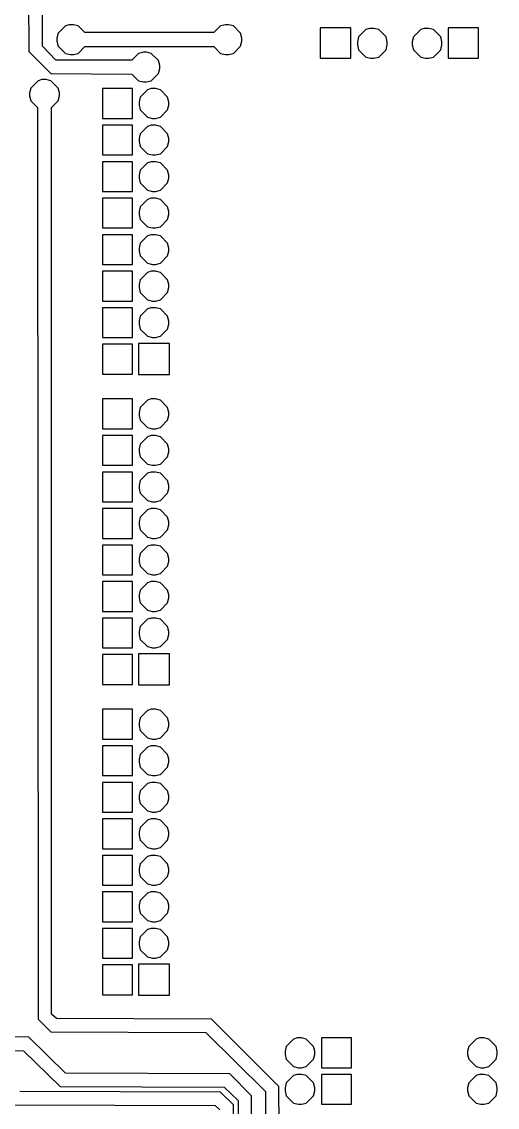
# Model space of a CAD drawing. Header units: millimetres. Extents: x 2 to 82, y 1 to 183.
# Drawn here: x 48.6 to 81.7, y 45.7 to 121.2 of the extents above; entities that cross this region are included whole.
import ezdxf

# ---------------------------------------------------------------- set-up
doc = ezdxf.new("R2010")
doc.units = ezdxf.units.MM
doc.layers.add('Default', color=70, linetype='Continuous')

msp = doc.modelspace()

# ---------------------------------------------------------------- linework, layer by layer
at = {"layer": 'Default'}
for points in [[(49.064333, 122.893667), (49.106667, 119.168333), (50.630667, 117.644333), (56.261, 117.602), (56.726667, 117.136333), (57.065333, 117.051667), (57.277, 117.051667), (57.615667, 117.136333), (58.123667, 117.644333), (58.208333, 117.983), (58.208333, 118.194667), (58.123667, 118.533333), (57.615667, 119.041333), (57.277, 119.126), (57.065333, 119.126), (56.726667, 119.041333), (56.261, 118.575667), (50.969333, 118.575667), (50.038, 119.549333), (50.038, 122.893667)], [(49.064333, 122.893667), (49.106667, 119.168333), (50.630667, 117.644333), (56.261, 117.602), (56.726667, 117.136333), (57.065333, 117.051667), (57.277, 117.051667), (57.615667, 117.136333), (58.123667, 117.644333), (58.208333, 117.983), (58.208333, 118.194667), (58.123667, 118.533333), (57.615667, 119.041333), (57.277, 119.126), (57.065333, 119.126), (56.726667, 119.041333), (56.261, 118.575667), (50.969333, 118.575667), (50.038, 119.549333), (50.038, 122.893667)], [(51.900667, 121.031), (51.900667, 121.031), (51.646667, 120.946333), (51.138667, 120.438333), (51.054, 120.099667), (51.054, 119.888), (51.138667, 119.549333), (51.646667, 119.041333), (51.985333, 118.956667), (52.197, 118.956667), (52.535667, 119.041333), (53.001333, 119.507), (61.976, 119.507), (62.441667, 119.041333), (62.780333, 118.956667), (62.992, 118.956667), (63.330667, 119.041333), (63.838667, 119.549333), (63.923333, 119.888), (63.923333, 120.099667), (63.838667, 120.438333), (63.330667, 120.946333), (62.992, 121.031), (62.780333, 121.031), (62.441667, 120.946333), (61.976, 120.480667), (53.001333, 120.480667), (52.535667, 120.946333), (52.197, 121.031), (51.900667, 121.031)], [(51.900667, 121.031), (51.900667, 121.031), (51.646667, 120.946333), (51.138667, 120.438333), (51.054, 120.099667), (51.054, 119.888), (51.138667, 119.549333), (51.646667, 119.041333), (51.985333, 118.956667), (52.197, 118.956667), (52.535667, 119.041333), (53.001333, 119.507), (61.976, 119.507), (62.441667, 119.041333), (62.780333, 118.956667), (62.992, 118.956667), (63.330667, 119.041333), (63.838667, 119.549333), (63.923333, 119.888), (63.923333, 120.099667), (63.838667, 120.438333), (63.330667, 120.946333), (62.992, 121.031), (62.780333, 121.031), (62.441667, 120.946333), (61.976, 120.480667), (53.001333, 120.480667), (52.535667, 120.946333), (52.197, 121.031), (51.900667, 121.031)], [(69.384333, 120.819333), (69.384333, 120.819333), (69.384333, 118.702667), (71.501, 118.702667), (71.501, 120.819333), (69.384333, 120.819333)], [(69.384333, 120.819333), (69.384333, 120.819333), (69.384333, 118.702667), (71.501, 118.702667), (71.501, 120.819333), (69.384333, 120.819333)], [(72.813333, 120.777), (72.813333, 120.777), (72.559333, 120.692333), (72.051333, 120.184333), (71.966667, 119.845667), (71.966667, 119.634), (72.051333, 119.295333), (72.559333, 118.787333), (72.898, 118.702667), (73.109667, 118.702667), (73.448333, 118.787333), (73.956333, 119.295333), (74.041, 119.634), (74.041, 119.845667), (73.956333, 120.184333), (73.448333, 120.692333), (73.109667, 120.777), (72.813333, 120.777)], [(72.813333, 120.777), (72.813333, 120.777), (72.559333, 120.692333), (72.051333, 120.184333), (71.966667, 119.845667), (71.966667, 119.634), (72.051333, 119.295333), (72.559333, 118.787333), (72.898, 118.702667), (73.109667, 118.702667), (73.448333, 118.787333), (73.956333, 119.295333), (74.041, 119.634), (74.041, 119.845667), (73.956333, 120.184333), (73.448333, 120.692333), (73.109667, 120.777), (72.813333, 120.777)], [(76.623333, 120.777), (76.623333, 120.777), (76.369333, 120.692333), (75.861333, 120.184333), (75.776667, 119.845667), (75.776667, 119.634), (75.861333, 119.295333), (76.369333, 118.787333), (76.708, 118.702667), (76.919667, 118.702667), (77.258333, 118.787333), (77.766333, 119.295333), (77.851, 119.634), (77.851, 119.845667), (77.766333, 120.184333), (77.258333, 120.692333), (76.919667, 120.777), (76.623333, 120.777)], [(76.623333, 120.777), (76.623333, 120.777), (76.369333, 120.692333), (75.861333, 120.184333), (75.776667, 119.845667), (75.776667, 119.634), (75.861333, 119.295333), (76.369333, 118.787333), (76.708, 118.702667), (76.919667, 118.702667), (77.258333, 118.787333), (77.766333, 119.295333), (77.851, 119.634), (77.851, 119.845667), (77.766333, 120.184333), (77.258333, 120.692333), (76.919667, 120.777), (76.623333, 120.777)], [(78.274333, 120.819333), (78.274333, 120.819333), (78.274333, 118.702667), (80.391, 118.702667), (80.391, 120.819333), (78.274333, 120.819333)], [(78.274333, 120.819333), (78.274333, 120.819333), (78.274333, 118.702667), (80.391, 118.702667), (80.391, 120.819333), (78.274333, 120.819333)], [(49.995667, 117.221), (49.995667, 117.221), (49.741667, 117.136333), (49.233667, 116.628333), (49.149, 116.289667), (49.149, 116.078), (49.233667, 115.739333), (49.699333, 115.273667), (49.741667, 51.858333), (50.630667, 50.969333), (61.425667, 50.927), (65.574333, 46.820667), (65.574333, 41.529)], [(49.995667, 117.221), (49.995667, 117.221), (49.741667, 117.136333), (49.233667, 116.628333), (49.149, 116.289667), (49.149, 116.078), (49.233667, 115.739333), (49.699333, 115.273667), (49.741667, 51.858333), (50.630667, 50.969333), (61.425667, 50.927), (65.574333, 46.820667), (65.574333, 41.529)], [(66.548, 41.529), (66.505667, 47.159333), (61.806667, 51.858333), (51.011667, 51.900667), (50.673, 52.197), (50.673, 115.273667), (51.138667, 115.739333), (51.223333, 116.078), (51.223333, 116.289667), (51.138667, 116.628333), (50.630667, 117.136333), (50.292, 117.221), (49.995667, 117.221)], [(66.548, 41.529), (66.505667, 47.159333), (61.806667, 51.858333), (51.011667, 51.900667), (50.673, 52.197), (50.673, 115.273667), (51.138667, 115.739333), (51.223333, 116.078), (51.223333, 116.289667), (51.138667, 116.628333), (50.630667, 117.136333), (50.292, 117.221), (49.995667, 117.221)], [(54.229, 116.586), (54.229, 116.586), (54.229, 114.511667), (56.303333, 114.511667), (56.303333, 116.586), (54.229, 116.586)], [(54.229, 116.586), (54.229, 116.586), (54.229, 114.511667), (56.303333, 114.511667), (56.303333, 116.586), (54.229, 116.586)], [(57.615667, 116.586), (57.615667, 116.586), (57.361667, 116.501333), (56.853667, 115.993333), (56.769, 115.654667), (56.769, 115.443), (56.853667, 115.104333), (57.361667, 114.596333), (57.700333, 114.511667), (57.912, 114.511667), (58.250667, 114.596333), (58.758667, 115.104333), (58.843333, 115.443), (58.843333, 115.654667), (58.758667, 115.993333), (58.250667, 116.501333), (57.912, 116.586), (57.615667, 116.586)], [(57.615667, 116.586), (57.615667, 116.586), (57.361667, 116.501333), (56.853667, 115.993333), (56.769, 115.654667), (56.769, 115.443), (56.853667, 115.104333), (57.361667, 114.596333), (57.700333, 114.511667), (57.912, 114.511667), (58.250667, 114.596333), (58.758667, 115.104333), (58.843333, 115.443), (58.843333, 115.654667), (58.758667, 115.993333), (58.250667, 116.501333), (57.912, 116.586), (57.615667, 116.586)], [(54.229, 114.046), (54.229, 114.046), (54.229, 111.971667), (56.303333, 111.971667), (56.303333, 114.046), (54.229, 114.046)], [(54.229, 114.046), (54.229, 114.046), (54.229, 111.971667), (56.303333, 111.971667), (56.303333, 114.046), (54.229, 114.046)], [(57.615667, 114.046), (57.615667, 114.046), (57.361667, 113.961333), (56.853667, 113.453333), (56.769, 113.114667), (56.769, 112.903), (56.853667, 112.564333), (57.361667, 112.056333), (57.700333, 111.971667), (57.912, 111.971667), (58.250667, 112.056333), (58.758667, 112.564333), (58.843333, 112.903), (58.843333, 113.114667), (58.758667, 113.453333), (58.250667, 113.961333), (57.912, 114.046), (57.615667, 114.046)], [(57.615667, 114.046), (57.615667, 114.046), (57.361667, 113.961333), (56.853667, 113.453333), (56.769, 113.114667), (56.769, 112.903), (56.853667, 112.564333), (57.361667, 112.056333), (57.700333, 111.971667), (57.912, 111.971667), (58.250667, 112.056333), (58.758667, 112.564333), (58.843333, 112.903), (58.843333, 113.114667), (58.758667, 113.453333), (58.250667, 113.961333), (57.912, 114.046), (57.615667, 114.046)], [(54.229, 111.506), (54.229, 111.506), (54.229, 109.431667), (56.303333, 109.431667), (56.303333, 111.506), (54.229, 111.506)], [(54.229, 111.506), (54.229, 111.506), (54.229, 109.431667), (56.303333, 109.431667), (56.303333, 111.506), (54.229, 111.506)], [(57.615667, 111.506), (57.615667, 111.506), (57.361667, 111.421333), (56.853667, 110.913333), (56.769, 110.574667), (56.769, 110.363), (56.853667, 110.024333), (57.361667, 109.516333), (57.700333, 109.431667), (57.912, 109.431667), (58.250667, 109.516333), (58.758667, 110.024333), (58.843333, 110.363), (58.843333, 110.574667), (58.758667, 110.913333), (58.250667, 111.421333), (57.912, 111.506), (57.615667, 111.506)], [(57.615667, 111.506), (57.615667, 111.506), (57.361667, 111.421333), (56.853667, 110.913333), (56.769, 110.574667), (56.769, 110.363), (56.853667, 110.024333), (57.361667, 109.516333), (57.700333, 109.431667), (57.912, 109.431667), (58.250667, 109.516333), (58.758667, 110.024333), (58.843333, 110.363), (58.843333, 110.574667), (58.758667, 110.913333), (58.250667, 111.421333), (57.912, 111.506), (57.615667, 111.506)], [(54.229, 108.966), (54.229, 108.966), (54.229, 106.891667), (56.303333, 106.891667), (56.303333, 108.966), (54.229, 108.966)], [(54.229, 108.966), (54.229, 108.966), (54.229, 106.891667), (56.303333, 106.891667), (56.303333, 108.966), (54.229, 108.966)], [(57.615667, 108.966), (57.615667, 108.966), (57.361667, 108.881333), (56.853667, 108.373333), (56.769, 108.034667), (56.769, 107.823), (56.853667, 107.484333), (57.361667, 106.976333), (57.700333, 106.891667), (57.912, 106.891667), (58.250667, 106.976333), (58.758667, 107.484333), (58.843333, 107.823), (58.843333, 108.034667), (58.758667, 108.373333), (58.250667, 108.881333), (57.912, 108.966), (57.615667, 108.966)], [(57.615667, 108.966), (57.615667, 108.966), (57.361667, 108.881333), (56.853667, 108.373333), (56.769, 108.034667), (56.769, 107.823), (56.853667, 107.484333), (57.361667, 106.976333), (57.700333, 106.891667), (57.912, 106.891667), (58.250667, 106.976333), (58.758667, 107.484333), (58.843333, 107.823), (58.843333, 108.034667), (58.758667, 108.373333), (58.250667, 108.881333), (57.912, 108.966), (57.615667, 108.966)], [(54.229, 106.426), (54.229, 106.426), (54.229, 104.351667), (56.303333, 104.351667), (56.303333, 106.426), (54.229, 106.426)], [(54.229, 106.426), (54.229, 106.426), (54.229, 104.351667), (56.303333, 104.351667), (56.303333, 106.426), (54.229, 106.426)], [(57.615667, 106.426), (57.615667, 106.426), (57.361667, 106.341333), (56.853667, 105.833333), (56.769, 105.494667), (56.769, 105.283), (56.853667, 104.944333), (57.361667, 104.436333), (57.700333, 104.351667), (57.912, 104.351667), (58.250667, 104.436333), (58.758667, 104.944333), (58.843333, 105.283), (58.843333, 105.494667), (58.758667, 105.833333), (58.250667, 106.341333), (57.912, 106.426), (57.615667, 106.426)], [(57.615667, 106.426), (57.615667, 106.426), (57.361667, 106.341333), (56.853667, 105.833333), (56.769, 105.494667), (56.769, 105.283), (56.853667, 104.944333), (57.361667, 104.436333), (57.700333, 104.351667), (57.912, 104.351667), (58.250667, 104.436333), (58.758667, 104.944333), (58.843333, 105.283), (58.843333, 105.494667), (58.758667, 105.833333), (58.250667, 106.341333), (57.912, 106.426), (57.615667, 106.426)], [(54.229, 103.886), (54.229, 103.886), (54.229, 101.811667), (56.303333, 101.811667), (56.303333, 103.886), (54.229, 103.886)], [(54.229, 103.886), (54.229, 103.886), (54.229, 101.811667), (56.303333, 101.811667), (56.303333, 103.886), (54.229, 103.886)], [(57.615667, 103.886), (57.615667, 103.886), (57.361667, 103.801333), (56.853667, 103.293333), (56.769, 102.954667), (56.769, 102.743), (56.853667, 102.404333), (57.361667, 101.896333), (57.700333, 101.811667), (57.912, 101.811667), (58.250667, 101.896333), (58.758667, 102.404333), (58.843333, 102.743), (58.843333, 102.954667), (58.758667, 103.293333), (58.250667, 103.801333), (57.912, 103.886), (57.615667, 103.886)], [(57.615667, 103.886), (57.615667, 103.886), (57.361667, 103.801333), (56.853667, 103.293333), (56.769, 102.954667), (56.769, 102.743), (56.853667, 102.404333), (57.361667, 101.896333), (57.700333, 101.811667), (57.912, 101.811667), (58.250667, 101.896333), (58.758667, 102.404333), (58.843333, 102.743), (58.843333, 102.954667), (58.758667, 103.293333), (58.250667, 103.801333), (57.912, 103.886), (57.615667, 103.886)], [(54.229, 101.346), (54.229, 101.346), (54.229, 99.271667), (56.303333, 99.271667), (56.303333, 101.346), (54.229, 101.346)], [(54.229, 101.346), (54.229, 101.346), (54.229, 99.271667), (56.303333, 99.271667), (56.303333, 101.346), (54.229, 101.346)], [(57.615667, 101.346), (57.615667, 101.346), (57.361667, 101.261333), (56.853667, 100.753333), (56.769, 100.414667), (56.769, 100.203), (56.853667, 99.864333), (57.361667, 99.356333), (57.700333, 99.271667), (57.912, 99.271667), (58.250667, 99.356333), (58.758667, 99.864333), (58.843333, 100.203), (58.843333, 100.414667), (58.758667, 100.753333), (58.250667, 101.261333), (57.912, 101.346), (57.615667, 101.346)], [(57.615667, 101.346), (57.615667, 101.346), (57.361667, 101.261333), (56.853667, 100.753333), (56.769, 100.414667), (56.769, 100.203), (56.853667, 99.864333), (57.361667, 99.356333), (57.700333, 99.271667), (57.912, 99.271667), (58.250667, 99.356333), (58.758667, 99.864333), (58.843333, 100.203), (58.843333, 100.414667), (58.758667, 100.753333), (58.250667, 101.261333), (57.912, 101.346), (57.615667, 101.346)], [(54.229, 98.806), (54.229, 98.806), (54.229, 96.731667), (56.303333, 96.731667), (56.303333, 98.806), (54.229, 98.806)], [(54.229, 98.806), (54.229, 98.806), (54.229, 96.731667), (56.303333, 96.731667), (56.303333, 98.806), (54.229, 98.806)], [(56.726667, 98.848333), (56.726667, 98.848333), (56.726667, 96.689333), (58.885667, 96.689333), (58.885667, 98.848333), (56.726667, 98.848333)], [(56.726667, 98.848333), (56.726667, 98.848333), (56.726667, 96.689333), (58.885667, 96.689333), (58.885667, 98.848333), (56.726667, 98.848333)], [(54.229, 94.996), (54.229, 94.996), (54.229, 92.921667), (56.303333, 92.921667), (56.303333, 94.996), (54.229, 94.996)], [(54.229, 94.996), (54.229, 94.996), (54.229, 92.921667), (56.303333, 92.921667), (56.303333, 94.996), (54.229, 94.996)], [(57.615667, 94.996), (57.615667, 94.996), (57.361667, 94.911333), (56.853667, 94.403333), (56.769, 94.064667), (56.769, 93.853), (56.853667, 93.514333), (57.361667, 93.006333), (57.700333, 92.921667), (57.912, 92.921667), (58.250667, 93.006333), (58.758667, 93.514333), (58.843333, 93.853), (58.843333, 94.064667), (58.758667, 94.403333), (58.250667, 94.911333), (57.912, 94.996), (57.615667, 94.996)], [(57.615667, 94.996), (57.615667, 94.996), (57.361667, 94.911333), (56.853667, 94.403333), (56.769, 94.064667), (56.769, 93.853), (56.853667, 93.514333), (57.361667, 93.006333), (57.700333, 92.921667), (57.912, 92.921667), (58.250667, 93.006333), (58.758667, 93.514333), (58.843333, 93.853), (58.843333, 94.064667), (58.758667, 94.403333), (58.250667, 94.911333), (57.912, 94.996), (57.615667, 94.996)], [(54.229, 92.456), (54.229, 92.456), (54.229, 90.381667), (56.303333, 90.381667), (56.303333, 92.456), (54.229, 92.456)], [(54.229, 92.456), (54.229, 92.456), (54.229, 90.381667), (56.303333, 90.381667), (56.303333, 92.456), (54.229, 92.456)], [(57.615667, 92.456), (57.615667, 92.456), (57.361667, 92.371333), (56.853667, 91.863333), (56.769, 91.524667), (56.769, 91.313), (56.853667, 90.974333), (57.361667, 90.466333), (57.700333, 90.381667), (57.912, 90.381667), (58.250667, 90.466333), (58.758667, 90.974333), (58.843333, 91.313), (58.843333, 91.524667), (58.758667, 91.863333), (58.250667, 92.371333), (57.912, 92.456), (57.615667, 92.456)], [(57.615667, 92.456), (57.615667, 92.456), (57.361667, 92.371333), (56.853667, 91.863333), (56.769, 91.524667), (56.769, 91.313), (56.853667, 90.974333), (57.361667, 90.466333), (57.700333, 90.381667), (57.912, 90.381667), (58.250667, 90.466333), (58.758667, 90.974333), (58.843333, 91.313), (58.843333, 91.524667), (58.758667, 91.863333), (58.250667, 92.371333), (57.912, 92.456), (57.615667, 92.456)], [(54.229, 89.916), (54.229, 89.916), (54.229, 87.841667), (56.303333, 87.841667), (56.303333, 89.916), (54.229, 89.916)], [(54.229, 89.916), (54.229, 89.916), (54.229, 87.841667), (56.303333, 87.841667), (56.303333, 89.916), (54.229, 89.916)], [(57.615667, 89.916), (57.615667, 89.916), (57.361667, 89.831333), (56.853667, 89.323333), (56.769, 88.984667), (56.769, 88.773), (56.853667, 88.434333), (57.361667, 87.926333), (57.700333, 87.841667), (57.912, 87.841667), (58.250667, 87.926333), (58.758667, 88.434333), (58.843333, 88.773), (58.843333, 88.984667), (58.758667, 89.323333), (58.250667, 89.831333), (57.912, 89.916), (57.615667, 89.916)], [(57.615667, 89.916), (57.615667, 89.916), (57.361667, 89.831333), (56.853667, 89.323333), (56.769, 88.984667), (56.769, 88.773), (56.853667, 88.434333), (57.361667, 87.926333), (57.700333, 87.841667), (57.912, 87.841667), (58.250667, 87.926333), (58.758667, 88.434333), (58.843333, 88.773), (58.843333, 88.984667), (58.758667, 89.323333), (58.250667, 89.831333), (57.912, 89.916), (57.615667, 89.916)], [(54.229, 87.376), (54.229, 87.376), (54.229, 85.301667), (56.303333, 85.301667), (56.303333, 87.376), (54.229, 87.376)], [(54.229, 87.376), (54.229, 87.376), (54.229, 85.301667), (56.303333, 85.301667), (56.303333, 87.376), (54.229, 87.376)], [(57.615667, 87.376), (57.615667, 87.376), (57.361667, 87.291333), (56.853667, 86.783333), (56.769, 86.444667), (56.769, 86.233), (56.853667, 85.894333), (57.361667, 85.386333), (57.700333, 85.301667), (57.912, 85.301667), (58.250667, 85.386333), (58.758667, 85.894333), (58.843333, 86.233), (58.843333, 86.444667), (58.758667, 86.783333), (58.250667, 87.291333), (57.912, 87.376), (57.615667, 87.376)], [(57.615667, 87.376), (57.615667, 87.376), (57.361667, 87.291333), (56.853667, 86.783333), (56.769, 86.444667), (56.769, 86.233), (56.853667, 85.894333), (57.361667, 85.386333), (57.700333, 85.301667), (57.912, 85.301667), (58.250667, 85.386333), (58.758667, 85.894333), (58.843333, 86.233), (58.843333, 86.444667), (58.758667, 86.783333), (58.250667, 87.291333), (57.912, 87.376), (57.615667, 87.376)], [(54.229, 84.836), (54.229, 84.836), (54.229, 82.761667), (56.303333, 82.761667), (56.303333, 84.836), (54.229, 84.836)], [(54.229, 84.836), (54.229, 84.836), (54.229, 82.761667), (56.303333, 82.761667), (56.303333, 84.836), (54.229, 84.836)], [(57.615667, 84.836), (57.615667, 84.836), (57.361667, 84.751333), (56.853667, 84.243333), (56.769, 83.904667), (56.769, 83.693), (56.853667, 83.354333), (57.361667, 82.846333), (57.700333, 82.761667), (57.912, 82.761667), (58.250667, 82.846333), (58.758667, 83.354333), (58.843333, 83.693), (58.843333, 83.904667), (58.758667, 84.243333), (58.250667, 84.751333), (57.912, 84.836), (57.615667, 84.836)], [(57.615667, 84.836), (57.615667, 84.836), (57.361667, 84.751333), (56.853667, 84.243333), (56.769, 83.904667), (56.769, 83.693), (56.853667, 83.354333), (57.361667, 82.846333), (57.700333, 82.761667), (57.912, 82.761667), (58.250667, 82.846333), (58.758667, 83.354333), (58.843333, 83.693), (58.843333, 83.904667), (58.758667, 84.243333), (58.250667, 84.751333), (57.912, 84.836), (57.615667, 84.836)], [(54.229, 82.296), (54.229, 82.296), (54.229, 80.221667), (56.303333, 80.221667), (56.303333, 82.296), (54.229, 82.296)], [(54.229, 82.296), (54.229, 82.296), (54.229, 80.221667), (56.303333, 80.221667), (56.303333, 82.296), (54.229, 82.296)], [(57.615667, 82.296), (57.615667, 82.296), (57.361667, 82.211333), (56.853667, 81.703333), (56.769, 81.364667), (56.769, 81.153), (56.853667, 80.814333), (57.361667, 80.306333), (57.700333, 80.221667), (57.912, 80.221667), (58.250667, 80.306333), (58.758667, 80.814333), (58.843333, 81.153), (58.843333, 81.364667), (58.758667, 81.703333), (58.250667, 82.211333), (57.912, 82.296), (57.615667, 82.296)], [(57.615667, 82.296), (57.615667, 82.296), (57.361667, 82.211333), (56.853667, 81.703333), (56.769, 81.364667), (56.769, 81.153), (56.853667, 80.814333), (57.361667, 80.306333), (57.700333, 80.221667), (57.912, 80.221667), (58.250667, 80.306333), (58.758667, 80.814333), (58.843333, 81.153), (58.843333, 81.364667), (58.758667, 81.703333), (58.250667, 82.211333), (57.912, 82.296), (57.615667, 82.296)], [(54.229, 79.756), (54.229, 79.756), (54.229, 77.681667), (56.303333, 77.681667), (56.303333, 79.756), (54.229, 79.756)], [(54.229, 79.756), (54.229, 79.756), (54.229, 77.681667), (56.303333, 77.681667), (56.303333, 79.756), (54.229, 79.756)], [(57.615667, 79.756), (57.615667, 79.756), (57.361667, 79.671333), (56.853667, 79.163333), (56.769, 78.824667), (56.769, 78.613), (56.853667, 78.274333), (57.361667, 77.766333), (57.700333, 77.681667), (57.912, 77.681667), (58.250667, 77.766333), (58.758667, 78.274333), (58.843333, 78.613), (58.843333, 78.824667), (58.758667, 79.163333), (58.250667, 79.671333), (57.912, 79.756), (57.615667, 79.756)], [(57.615667, 79.756), (57.615667, 79.756), (57.361667, 79.671333), (56.853667, 79.163333), (56.769, 78.824667), (56.769, 78.613), (56.853667, 78.274333), (57.361667, 77.766333), (57.700333, 77.681667), (57.912, 77.681667), (58.250667, 77.766333), (58.758667, 78.274333), (58.843333, 78.613), (58.843333, 78.824667), (58.758667, 79.163333), (58.250667, 79.671333), (57.912, 79.756), (57.615667, 79.756)], [(54.229, 77.216), (54.229, 77.216), (54.229, 75.141667), (56.303333, 75.141667), (56.303333, 77.216), (54.229, 77.216)], [(54.229, 77.216), (54.229, 77.216), (54.229, 75.141667), (56.303333, 75.141667), (56.303333, 77.216), (54.229, 77.216)], [(56.726667, 77.258333), (56.726667, 77.258333), (56.726667, 75.099333), (58.885667, 75.099333), (58.885667, 77.258333), (56.726667, 77.258333)], [(56.726667, 77.258333), (56.726667, 77.258333), (56.726667, 75.099333), (58.885667, 75.099333), (58.885667, 77.258333), (56.726667, 77.258333)], [(54.229, 73.406), (54.229, 73.406), (54.229, 71.331667), (56.303333, 71.331667), (56.303333, 73.406), (54.229, 73.406)], [(54.229, 73.406), (54.229, 73.406), (54.229, 71.331667), (56.303333, 71.331667), (56.303333, 73.406), (54.229, 73.406)], [(57.615667, 73.406), (57.615667, 73.406), (57.361667, 73.321333), (56.853667, 72.813333), (56.769, 72.474667), (56.769, 72.263), (56.853667, 71.924333), (57.361667, 71.416333), (57.700333, 71.331667), (57.912, 71.331667), (58.250667, 71.416333), (58.758667, 71.924333), (58.843333, 72.263), (58.843333, 72.474667), (58.758667, 72.813333), (58.250667, 73.321333), (57.912, 73.406), (57.615667, 73.406)], [(57.615667, 73.406), (57.615667, 73.406), (57.361667, 73.321333), (56.853667, 72.813333), (56.769, 72.474667), (56.769, 72.263), (56.853667, 71.924333), (57.361667, 71.416333), (57.700333, 71.331667), (57.912, 71.331667), (58.250667, 71.416333), (58.758667, 71.924333), (58.843333, 72.263), (58.843333, 72.474667), (58.758667, 72.813333), (58.250667, 73.321333), (57.912, 73.406), (57.615667, 73.406)], [(54.229, 70.866), (54.229, 70.866), (54.229, 68.791667), (56.303333, 68.791667), (56.303333, 70.866), (54.229, 70.866)], [(54.229, 70.866), (54.229, 70.866), (54.229, 68.791667), (56.303333, 68.791667), (56.303333, 70.866), (54.229, 70.866)], [(57.615667, 70.866), (57.615667, 70.866), (57.361667, 70.781333), (56.853667, 70.273333), (56.769, 69.934667), (56.769, 69.723), (56.853667, 69.384333), (57.361667, 68.876333), (57.700333, 68.791667), (57.912, 68.791667), (58.250667, 68.876333), (58.758667, 69.384333), (58.843333, 69.723), (58.843333, 69.934667), (58.758667, 70.273333), (58.250667, 70.781333), (57.912, 70.866), (57.615667, 70.866)], [(57.615667, 70.866), (57.615667, 70.866), (57.361667, 70.781333), (56.853667, 70.273333), (56.769, 69.934667), (56.769, 69.723), (56.853667, 69.384333), (57.361667, 68.876333), (57.700333, 68.791667), (57.912, 68.791667), (58.250667, 68.876333), (58.758667, 69.384333), (58.843333, 69.723), (58.843333, 69.934667), (58.758667, 70.273333), (58.250667, 70.781333), (57.912, 70.866), (57.615667, 70.866)], [(54.229, 68.326), (54.229, 68.326), (54.229, 66.251667), (56.303333, 66.251667), (56.303333, 68.326), (54.229, 68.326)], [(54.229, 68.326), (54.229, 68.326), (54.229, 66.251667), (56.303333, 66.251667), (56.303333, 68.326), (54.229, 68.326)], [(57.615667, 68.326), (57.615667, 68.326), (57.361667, 68.241333), (56.853667, 67.733333), (56.769, 67.394667), (56.769, 67.183), (56.853667, 66.844333), (57.361667, 66.336333), (57.700333, 66.251667), (57.912, 66.251667), (58.250667, 66.336333), (58.758667, 66.844333), (58.843333, 67.183), (58.843333, 67.394667), (58.758667, 67.733333), (58.250667, 68.241333), (57.912, 68.326), (57.615667, 68.326)], [(57.615667, 68.326), (57.615667, 68.326), (57.361667, 68.241333), (56.853667, 67.733333), (56.769, 67.394667), (56.769, 67.183), (56.853667, 66.844333), (57.361667, 66.336333), (57.700333, 66.251667), (57.912, 66.251667), (58.250667, 66.336333), (58.758667, 66.844333), (58.843333, 67.183), (58.843333, 67.394667), (58.758667, 67.733333), (58.250667, 68.241333), (57.912, 68.326), (57.615667, 68.326)], [(54.229, 65.786), (54.229, 65.786), (54.229, 63.711667), (56.303333, 63.711667), (56.303333, 65.786), (54.229, 65.786)], [(54.229, 65.786), (54.229, 65.786), (54.229, 63.711667), (56.303333, 63.711667), (56.303333, 65.786), (54.229, 65.786)], [(57.615667, 65.786), (57.615667, 65.786), (57.361667, 65.701333), (56.853667, 65.193333), (56.769, 64.854667), (56.769, 64.643), (56.853667, 64.304333), (57.361667, 63.796333), (57.700333, 63.711667), (57.912, 63.711667), (58.250667, 63.796333), (58.758667, 64.304333), (58.843333, 64.643), (58.843333, 64.854667), (58.758667, 65.193333), (58.250667, 65.701333), (57.912, 65.786), (57.615667, 65.786)], [(57.615667, 65.786), (57.615667, 65.786), (57.361667, 65.701333), (56.853667, 65.193333), (56.769, 64.854667), (56.769, 64.643), (56.853667, 64.304333), (57.361667, 63.796333), (57.700333, 63.711667), (57.912, 63.711667), (58.250667, 63.796333), (58.758667, 64.304333), (58.843333, 64.643), (58.843333, 64.854667), (58.758667, 65.193333), (58.250667, 65.701333), (57.912, 65.786), (57.615667, 65.786)], [(54.229, 63.246), (54.229, 63.246), (54.229, 61.171667), (56.303333, 61.171667), (56.303333, 63.246), (54.229, 63.246)], [(54.229, 63.246), (54.229, 63.246), (54.229, 61.171667), (56.303333, 61.171667), (56.303333, 63.246), (54.229, 63.246)], [(57.615667, 63.246), (57.615667, 63.246), (57.361667, 63.161333), (56.853667, 62.653333), (56.769, 62.314667), (56.769, 62.103), (56.853667, 61.764333), (57.361667, 61.256333), (57.700333, 61.171667), (57.912, 61.171667), (58.250667, 61.256333), (58.758667, 61.764333), (58.843333, 62.103), (58.843333, 62.314667), (58.758667, 62.653333), (58.250667, 63.161333), (57.912, 63.246), (57.615667, 63.246)], [(57.615667, 63.246), (57.615667, 63.246), (57.361667, 63.161333), (56.853667, 62.653333), (56.769, 62.314667), (56.769, 62.103), (56.853667, 61.764333), (57.361667, 61.256333), (57.700333, 61.171667), (57.912, 61.171667), (58.250667, 61.256333), (58.758667, 61.764333), (58.843333, 62.103), (58.843333, 62.314667), (58.758667, 62.653333), (58.250667, 63.161333), (57.912, 63.246), (57.615667, 63.246)], [(54.229, 60.706), (54.229, 60.706), (54.229, 58.631667), (56.303333, 58.631667), (56.303333, 60.706), (54.229, 60.706)], [(54.229, 60.706), (54.229, 60.706), (54.229, 58.631667), (56.303333, 58.631667), (56.303333, 60.706), (54.229, 60.706)], [(57.615667, 60.706), (57.615667, 60.706), (57.361667, 60.621333), (56.853667, 60.113333), (56.769, 59.774667), (56.769, 59.563), (56.853667, 59.224333), (57.361667, 58.716333), (57.700333, 58.631667), (57.912, 58.631667), (58.250667, 58.716333), (58.758667, 59.224333), (58.843333, 59.563), (58.843333, 59.774667), (58.758667, 60.113333), (58.250667, 60.621333), (57.912, 60.706), (57.615667, 60.706)], [(57.615667, 60.706), (57.615667, 60.706), (57.361667, 60.621333), (56.853667, 60.113333), (56.769, 59.774667), (56.769, 59.563), (56.853667, 59.224333), (57.361667, 58.716333), (57.700333, 58.631667), (57.912, 58.631667), (58.250667, 58.716333), (58.758667, 59.224333), (58.843333, 59.563), (58.843333, 59.774667), (58.758667, 60.113333), (58.250667, 60.621333), (57.912, 60.706), (57.615667, 60.706)], [(54.229, 58.166), (54.229, 58.166), (54.229, 56.091667), (56.303333, 56.091667), (56.303333, 58.166), (54.229, 58.166)], [(54.229, 58.166), (54.229, 58.166), (54.229, 56.091667), (56.303333, 56.091667), (56.303333, 58.166), (54.229, 58.166)], [(57.615667, 58.166), (57.615667, 58.166), (57.361667, 58.081333), (56.853667, 57.573333), (56.769, 57.234667), (56.769, 57.023), (56.853667, 56.684333), (57.361667, 56.176333), (57.700333, 56.091667), (57.912, 56.091667), (58.250667, 56.176333), (58.758667, 56.684333), (58.843333, 57.023), (58.843333, 57.234667), (58.758667, 57.573333), (58.250667, 58.081333), (57.912, 58.166), (57.615667, 58.166)], [(57.615667, 58.166), (57.615667, 58.166), (57.361667, 58.081333), (56.853667, 57.573333), (56.769, 57.234667), (56.769, 57.023), (56.853667, 56.684333), (57.361667, 56.176333), (57.700333, 56.091667), (57.912, 56.091667), (58.250667, 56.176333), (58.758667, 56.684333), (58.843333, 57.023), (58.843333, 57.234667), (58.758667, 57.573333), (58.250667, 58.081333), (57.912, 58.166), (57.615667, 58.166)], [(54.229, 55.626), (54.229, 55.626), (54.229, 53.551667), (56.303333, 53.551667), (56.303333, 55.626), (54.229, 55.626)], [(54.229, 55.626), (54.229, 55.626), (54.229, 53.551667), (56.303333, 53.551667), (56.303333, 55.626), (54.229, 55.626)], [(56.726667, 55.668333), (56.726667, 55.668333), (56.726667, 53.509333), (58.885667, 53.509333), (58.885667, 55.668333), (56.726667, 55.668333)], [(56.726667, 55.668333), (56.726667, 55.668333), (56.726667, 53.509333), (58.885667, 53.509333), (58.885667, 55.668333), (56.726667, 55.668333)], [(64.643, 39.624), (64.600667, 46.524333), (63.076667, 48.048333), (51.646667, 48.090667), (49.106667, 50.588333), (43.391667, 50.630667)], [(64.643, 39.624), (64.600667, 46.524333), (63.076667, 48.048333), (51.646667, 48.090667), (49.106667, 50.588333), (43.391667, 50.630667)], [(67.775667, 50.546), (67.775667, 50.546), (67.521667, 50.461333), (67.013667, 49.953333), (66.929, 49.614667), (66.929, 49.403), (67.013667, 49.064333), (67.521667, 48.556333), (67.860333, 48.471667), (68.072, 48.471667), (68.410667, 48.556333), (68.918667, 49.064333), (69.003333, 49.403), (69.003333, 49.614667), (68.918667, 49.953333), (68.410667, 50.461333), (68.072, 50.546), (67.775667, 50.546)], [(67.775667, 50.546), (67.775667, 50.546), (67.521667, 50.461333), (67.013667, 49.953333), (66.929, 49.614667), (66.929, 49.403), (67.013667, 49.064333), (67.521667, 48.556333), (67.860333, 48.471667), (68.072, 48.471667), (68.410667, 48.556333), (68.918667, 49.064333), (69.003333, 49.403), (69.003333, 49.614667), (68.918667, 49.953333), (68.410667, 50.461333), (68.072, 50.546), (67.775667, 50.546)], [(69.469, 50.546), (69.469, 50.546), (69.469, 48.471667), (71.543333, 48.471667), (71.543333, 50.546), (69.469, 50.546)], [(69.469, 50.546), (69.469, 50.546), (69.469, 48.471667), (71.543333, 48.471667), (71.543333, 50.546), (69.469, 50.546)], [(80.475667, 50.546), (80.475667, 50.546), (80.221667, 50.461333), (79.713667, 49.953333), (79.629, 49.614667), (79.629, 49.403), (79.713667, 49.064333), (80.221667, 48.556333), (80.560333, 48.471667), (80.772, 48.471667), (81.110667, 48.556333), (81.618667, 49.064333), (81.703333, 49.403), (81.703333, 49.614667), (81.618667, 49.953333), (81.110667, 50.461333), (80.772, 50.546), (80.475667, 50.546)], [(80.475667, 50.546), (80.475667, 50.546), (80.221667, 50.461333), (79.713667, 49.953333), (79.629, 49.614667), (79.629, 49.403), (79.713667, 49.064333), (80.221667, 48.556333), (80.560333, 48.471667), (80.772, 48.471667), (81.110667, 48.556333), (81.618667, 49.064333), (81.703333, 49.403), (81.703333, 49.614667), (81.618667, 49.953333), (81.110667, 50.461333), (80.772, 50.546), (80.475667, 50.546)], [(43.010667, 49.699333), (48.725667, 49.657), (51.265667, 47.159333), (62.695667, 47.117), (63.669333, 46.185667), (63.669333, 39.624)], [(43.010667, 49.699333), (48.725667, 49.657), (51.265667, 47.159333), (62.695667, 47.117), (63.669333, 46.185667), (63.669333, 39.624)], [(67.775667, 48.006), (67.775667, 48.006), (67.521667, 47.921333), (67.013667, 47.413333), (66.929, 47.074667), (66.929, 46.863), (67.013667, 46.524333), (67.521667, 46.016333), (67.860333, 45.931667), (68.072, 45.931667), (68.410667, 46.016333), (68.918667, 46.524333), (69.003333, 46.863), (69.003333, 47.074667), (68.918667, 47.413333), (68.410667, 47.921333), (68.072, 48.006), (67.775667, 48.006)], [(67.775667, 48.006), (67.775667, 48.006), (67.521667, 47.921333), (67.013667, 47.413333), (66.929, 47.074667), (66.929, 46.863), (67.013667, 46.524333), (67.521667, 46.016333), (67.860333, 45.931667), (68.072, 45.931667), (68.410667, 46.016333), (68.918667, 46.524333), (69.003333, 46.863), (69.003333, 47.074667), (68.918667, 47.413333), (68.410667, 47.921333), (68.072, 48.006), (67.775667, 48.006)], [(69.469, 48.006), (69.469, 48.006), (69.469, 45.931667), (71.543333, 45.931667), (71.543333, 48.006), (69.469, 48.006)], [(69.469, 48.006), (69.469, 48.006), (69.469, 45.931667), (71.543333, 45.931667), (71.543333, 48.006), (69.469, 48.006)], [(80.475667, 48.006), (80.475667, 48.006), (80.221667, 47.921333), (79.713667, 47.413333), (79.629, 47.074667), (79.629, 46.863), (79.713667, 46.524333), (80.221667, 46.016333), (80.560333, 45.931667), (80.772, 45.931667), (81.110667, 46.016333), (81.618667, 46.524333), (81.703333, 46.863), (81.703333, 47.074667), (81.618667, 47.413333), (81.110667, 47.921333), (80.772, 48.006), (80.475667, 48.006)], [(80.475667, 48.006), (80.475667, 48.006), (80.221667, 47.921333), (79.713667, 47.413333), (79.629, 47.074667), (79.629, 46.863), (79.713667, 46.524333), (80.221667, 46.016333), (80.560333, 45.931667), (80.772, 45.931667), (81.110667, 46.016333), (81.618667, 46.524333), (81.703333, 46.863), (81.703333, 47.074667), (81.618667, 47.413333), (81.110667, 47.921333), (80.772, 48.006), (80.475667, 48.006)], [(63.330667, 40.428333), (63.330667, 45.889333), (62.441667, 46.778333), (48.471667, 46.820667)], [(63.330667, 40.428333), (63.330667, 45.889333), (62.441667, 46.778333), (48.471667, 46.820667)], [(48.090667, 45.889333), (62.060667, 45.847), (62.399333, 45.550667)], [(48.090667, 45.889333), (62.060667, 45.847), (62.399333, 45.550667)]]:
    msp.add_lwpolyline(points, dxfattribs=at)

doc.saveas('drawing.dxf')
